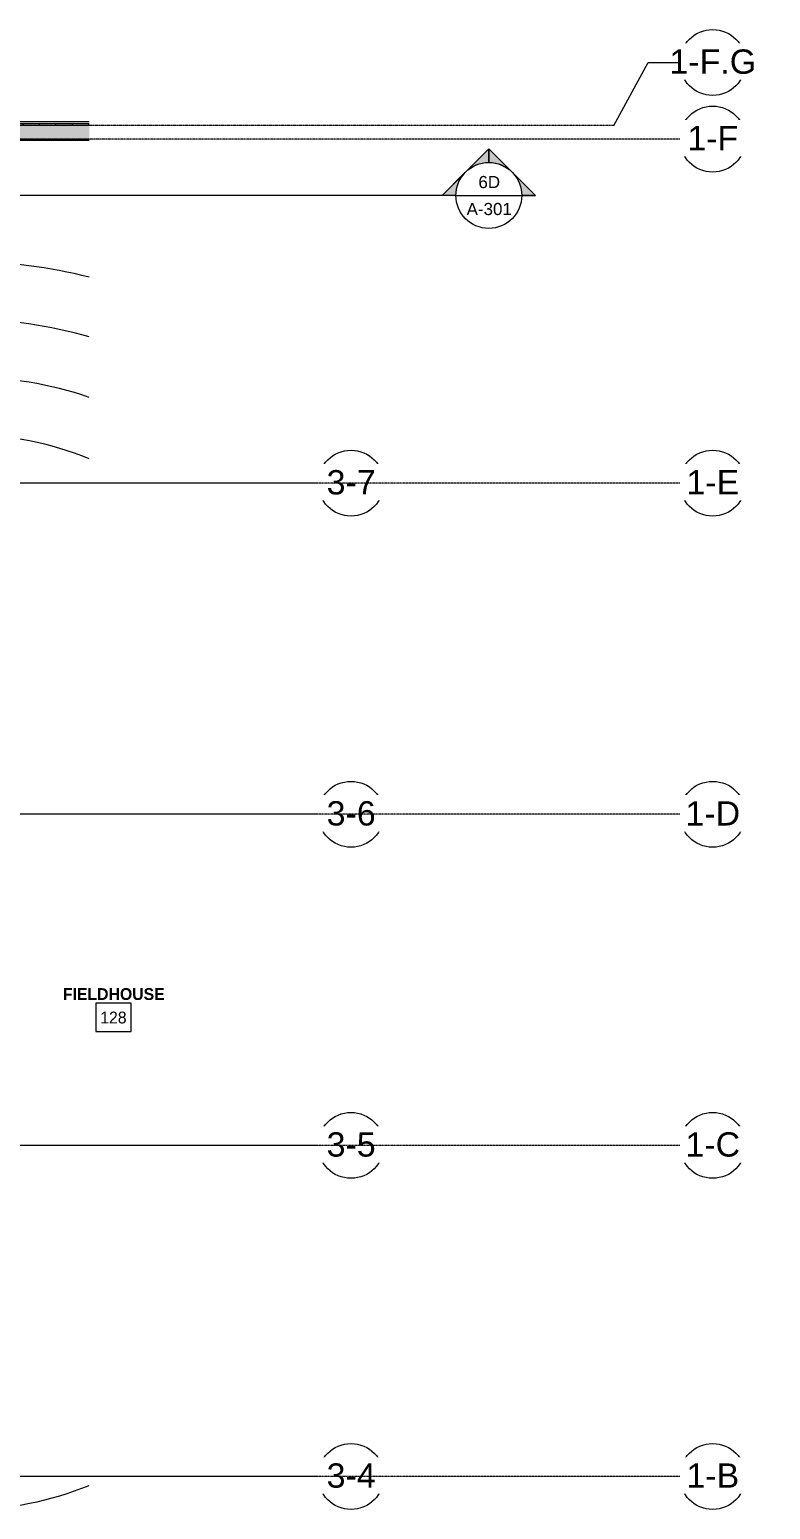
# Model space of a CAD drawing. Header units: inches. Extents: x 21592 to 24810, y -23179 to -20467.
# Drawn here: x 24269 to 24809, y -22133 to -21055 of the extents above; entities that cross this region are included whole.
import ezdxf

# ---------------------------------------------------------------- set-up
doc = ezdxf.new("R2010")
doc.units = ezdxf.units.IN
doc.header["$MEASUREMENT"] = 0
doc.linetypes.add('Grid Line 1_2_', pattern=[0.875, 0.5, -0.125, 0.125, -0.125])
for name, color, linetype, lineweight in [('A-AREA-IDEN', 2, 'Continuous', 9), ('A-FLOR-OTLN', 90, 'Continuous', 140), ('A-WALL', 113, 'Continuous', 20), ('A-WALL-PATT', 111, 'Continuous', 50), ('G-ANNO-SYMB', 111, 'Continuous', 9), ('S-GRID', 1, 'Continuous', 9), ('S-GRID-IDEN', 1, 'Continuous', 9)]:
    doc.layers.add(name, color=color, linetype=linetype, lineweight=lineweight)
doc.styles.add('Arial', font='arial.ttf', dxfattribs={"height": 17.703593})
doc.styles.add('Arial_1', font='arial.ttf', dxfattribs={"height": 8.851796})
doc.styles.add('Century Gothic', font='GOTHIC.TTF', dxfattribs={"height": 8.622671})
doc.styles.add('Century Gothic_B', font='GOTHICB.TTF', dxfattribs={"height": 8.616719})

# ---------------------------------------------------------------- blocks, each defined once
blk = doc.blocks.new('Grid - Grid Head - Circle-14747-Enlarged First Floor Plan _West_')
at = {"layer": 'S-GRID-IDEN'}
blk.add_circle((0, 0), 0.25, dxfattribs=at)
blk = doc.blocks.new('Section - Section Head - Filled-1526-Enlarged First Floor Plan _West_')
at = {"layer": 'G-ANNO-SYMB'}
h = blk.add_hatch(color=256, dxfattribs=at)
edge = h.paths.add_edge_path(flags=0)
edge.add_line((-0.427, 0.177), (-0.25, 0.354))
edge.add_line((-0.25, 0.354), (-0.25, 0.25))
edge.add_arc((-0.25, 0), 0.25, 90, 135)
h = blk.add_hatch(color=256, dxfattribs=at)
edge = h.paths.add_edge_path(flags=0)
edge.add_arc((-0.25, 0), 0.25, 45, 90)
edge.add_line((-0.25, 0.25), (-0.25, 0.354))
edge.add_line((-0.25, 0.354), (-0.073, 0.177))
h = blk.add_hatch(color=256, dxfattribs=at)
edge = h.paths.add_edge_path(flags=0)
edge.add_arc((-0.25, 0), 0.25, 137.9216, 180)
edge.add_line((-0.5, 0), (-0.604, 0))
edge.add_line((-0.604, 0), (-0.436, 0.168))
h = blk.add_hatch(color=256, dxfattribs=at)
edge = h.paths.add_edge_path(flags=0)
edge.add_line((-0.064, 0.168), (0.104, 0))
edge.add_line((0.104, 0), (0, 0))
edge.add_arc((-0.25, 0), 0.25, 0, 42.0784)
for p, q in [((-0.25, 0.354), (-0.604, 0)), ((-0.25, 0.354), (-0.427, 0.177)), ((-0.25, 0.354), (0.104, 0)), ((-0.25, 0.25), (-0.25, 0.354)), ((-0.073, 0.177), (-0.25, 0.354)), ((-0.25, 0.354), (-0.25, 0.25)), ((-0.436, 0.168), (-0.604, 0)), ((0.104, 0), (-0.064, 0.168)), ((-0.604, 0), (-0.5, 0)), ((0, 0), (0.104, 0)), ((-0.5, 0), (-0.604, 0)), ((0, 0), (0.104, 0))]:
    blk.add_line(p, q, dxfattribs=at)
for start, end in [(360, 180), (90, 135), (45, 90), (137.9216, 180), (0, 42.0784), (180, 360)]:
    blk.add_arc((-0.25, 0), 0.25, start, end, dxfattribs=at)

msp = doc.modelspace()

# ---------------------------------------------------------------- hatches: boundary and pattern name
at = {"layer": 'A-WALL-PATT', "lineweight": 9}
h = msp.add_hatch(dxfattribs=at)
h.set_pattern_fill('FP_10', color=8, style=0, pattern_type=2)
h.set_pattern_definition([(0, (0, 0), (0, 12), []), (90, (0, 0), (-12, 7e-16), [])])
h.paths.add_polyline_path([(22782.39023, -21124.30281), (22847.76523, -21124.30281), (22847.76523, -21123.30281), (22782.39023, -21123.30281)], flags=0)
h.paths.add_polyline_path([(23719.28357, -21124.30281), (24312.22821, -21124.30281), (24312.22821, -21123.30281), (23072.76523, -21123.30281), (23072.76523, -21124.30281), (23645.16549, -21124.30281)], flags=0)
h.paths.add_polyline_path([(22928.76523, -21124.30281), (22928.76523, -21123.30281), (22919.76523, -21123.30281), (22919.76523, -21124.30281)], flags=0)
h = msp.add_hatch(dxfattribs=at)
h.set_pattern_fill('FP_7', color=8, style=0, pattern_type=2)
h.set_pattern_definition([(161.57, (0.48, 0.48), (-3.839953776, -1.544e-05), [0, -27.322, 3.034, 0]), (18.43, (-0.48, 0.48), (-3.839953776, 1.544e-05), [0, -27.322, 3.034, 0]), (108.43, (0.48, 0.48), (1.919622, -9.60052459), [9.106, -21.25]), (71.57, (-0.48, 0.48), (1.919622, 9.60052459), [9.106, -21.25])])
h.paths.add_polyline_path([(22783.89023, -21134.30281), (22847.01523, -21134.30281), (22847.01523, -21128.42781), (22847.76523, -21128.42781), (22847.76523, -21124.30281), (22781.39023, -21124.30281), (22781.39023, -21134.30281), (22782.39023, -21134.30281)], flags=0)
h.paths.add_polyline_path([(23200.45701, -21134.30281), (24312.22821, -21134.30281), (24312.22821, -21124.30281), (23072.76523, -21124.30281), (23072.76523, -21128.42781), (23073.51523, -21128.42781), (23073.51523, -21134.30281), (23126.33893, -21134.30281)], flags=0)
h.paths.add_polyline_path([(22920.51523, -21134.30281), (22928.01523, -21134.30281), (22928.01523, -21128.42781), (22928.76523, -21128.42781), (22928.76523, -21124.30281), (22919.76523, -21124.30281), (22919.76523, -21128.42781), (22920.51523, -21128.42781)], flags=0)

# ---------------------------------------------------------------- linework, layer by layer
at = {"layer": 'A-AREA-IDEN', "flags": 128}
msp.add_lwpolyline([(24317.0032, -21764.006), (24317.0032, -21784.57743), (24342.7132, -21784.57743), (24342.7132, -21764.006)], close=True, dxfattribs=at)
at = {"layer": 'A-FLOR-OTLN', "color": 43, "lineweight": 13}
for centre, radius, start, end in [((24223.42117, -21583.8101), 360, 75.7157255, 90), ((24223.42117, -21583.8101), 318, 73.78146286, 90), ((24223.42117, -21583.8101), 276, 71.22526649, 90), ((24223.42117, -21583.8101), 234, 67.6907955, 90), ((24223.42117, -21898.77996), 234, 270, 292.3092045)]:
    msp.add_arc(centre, radius, start, end, dxfattribs=at)
at = {"layer": 'A-WALL', "color": 7}
for p, q in [((24312.22821, -21121.80281), (23072.76523, -21121.80281)), ((24312.22821, -21123.30281), (23072.76523, -21123.30281)), ((24312.22821, -21124.30281), (23072.76523, -21124.30281)), ((23072.76523, -21135.05281), (24312.22821, -21135.05281)), ((23073.51523, -21134.30281), (24312.22821, -21134.30281))]:
    msp.add_line(p, q, dxfattribs=at)
at = {"layer": 'G-ANNO-SYMB'}
for q in [(22772.63634, -21175.34566), (24627.57542, -21175.34566)]:
    msp.add_line((24579.57542, -21175.34566), q, dxfattribs=at)
at = {"layer": 'S-GRID', "linetype": 'Grid Line 1_2_'}
msp.add_line((24694.78907, -21124.30281), (22748.01523, -21124.30281), dxfattribs=at)

# ---------------------------------------------------------------- block references
at = {"layer": 'G-ANNO-SYMB', "extrusion": (0, 0, -1), "xscale": 95.99999999999994, "yscale": 95.99999999999994, "zscale": 95.99999999999994}
msp.add_blockref('Section - Section Head - Filled-1526-Enlarged First Floor Plan _West_', (-24579.57542, -21175.34566), dxfattribs=at)
at = {"layer": 'S-GRID-IDEN', "xscale": 95.99999999999994, "yscale": 95.99999999999994, "zscale": 95.99999999999994}
for p, rotation in [((24766.78907, -21078.526), 89.99999999999977), ((24766.78907, -21134.30281), 89.99999999999977), ((24503.10753, -21385.05281), 89.99999999999984), ((24766.78907, -21385.05281), 89.9999999999998), ((24503.10753, -21626.30281), 89.99999999999984), ((24766.78907, -21626.30281), 89.9999999999998), ((24503.10753, -21867.55281), 89.99999999999984), ((24766.78907, -21867.55281), 89.9999999999998), ((24503.10753, -22108.80281), 89.99999999999984), ((24766.78907, -22108.80281), 89.9999999999998)]:
    msp.add_blockref('Grid - Grid Head - Circle-14747-Enlarged First Floor Plan _West_', p, dxfattribs=dict(at, rotation=rotation))

# ---------------------------------------------------------------- texts
at = {"layer": 'A-AREA-IDEN', "attachment_point": 2}
for s, insert, char_height, width, line_spacing_factor, style in [('FIELDHOUSE', (24330.14423, -21752.98212), 8.616719, 80.676, 0.984796, 'Century Gothic_B'), ('128', (24329.8582, -21770.09761), 8.622671, 23.652, 0.984117, 'Century Gothic')]:
    msp.add_mtext(s, dxfattribs=dict(at, insert=insert, char_height=char_height, width=width, line_spacing_factor=line_spacing_factor, style=style))
at = {"layer": 'G-ANNO-SYMB', "char_height": 8.851796, "attachment_point": 2, "line_spacing_factor": 0.938532, "style": 'Arial_1'}
for s, insert, width in [('6D', (24603.88279, -21161.17654), 18.792), ('A-301', (24603.88279, -21180.81278), 39.312)]:
    msp.add_mtext(s, dxfattribs=dict(at, insert=insert, width=width))

# ---------------------------------------------------------------- next in the draw order: texts
at = {"layer": 'S-GRID-IDEN', "char_height": 17.703593, "attachment_point": 2, "line_spacing_factor": 0.938532, "style": 'Arial', "bg_fill": 3, "box_fill_scale": 1.25, "bg_fill_color": 0, "bg_fill_transparency": 0}
for s, insert, width in [('1-F.G', (24766.88657, -21068.99625), 75.168), ('1-F', (24766.88657, -21124.77306), 44.064), ('3-7', (24503.20502, -21375.52306), 42.552), ('1-E', (24766.88657, -21375.52306), 45.792), ('3-6', (24503.20502, -21616.77306), 42.552), ('1-D', (24766.88657, -21616.77306), 47.304), ('3-5', (24503.20502, -21858.02306), 42.552), ('1-C', (24766.88657, -21858.02306), 47.304), ('3-4', (24503.20502, -22099.27306), 42.552), ('1-B', (24766.88657, -22099.27306), 45.792)]:
    msp.add_mtext(s, dxfattribs=dict(at, insert=insert, width=width))

# ---------------------------------------------------------------- next in the draw order: linework, layer by layer
at = {"layer": 'S-GRID'}
for p, q in [((24694.78907, -21124.30281), (24719.65583, -21078.526)), ((24719.65583, -21078.526), (24742.78907, -21078.526))]:
    msp.add_line(p, q, dxfattribs=at)
at = {"layer": 'S-GRID', "linetype": 'Grid Line 1_2_'}
for p, q in [((24742.78907, -21134.30281), (22748.01523, -21134.30281)), ((24479.10753, -21385.05281), (21657.56096, -21385.05281)), ((24742.78907, -21385.05281), (21790.20666, -21385.05281)), ((24479.10753, -21626.30281), (21657.56096, -21626.30281)), ((24742.78907, -21626.30281), (21790.20666, -21626.30281)), ((24479.10753, -21867.55281), (21657.56096, -21867.55281)), ((24742.78907, -21867.55281), (21790.20666, -21867.55281)), ((24479.10753, -22108.80281), (21657.56096, -22108.80281)), ((24742.78907, -22108.80281), (21790.20666, -22108.80281))]:
    msp.add_line(p, q, dxfattribs=at)

doc.saveas('drawing.dxf')
